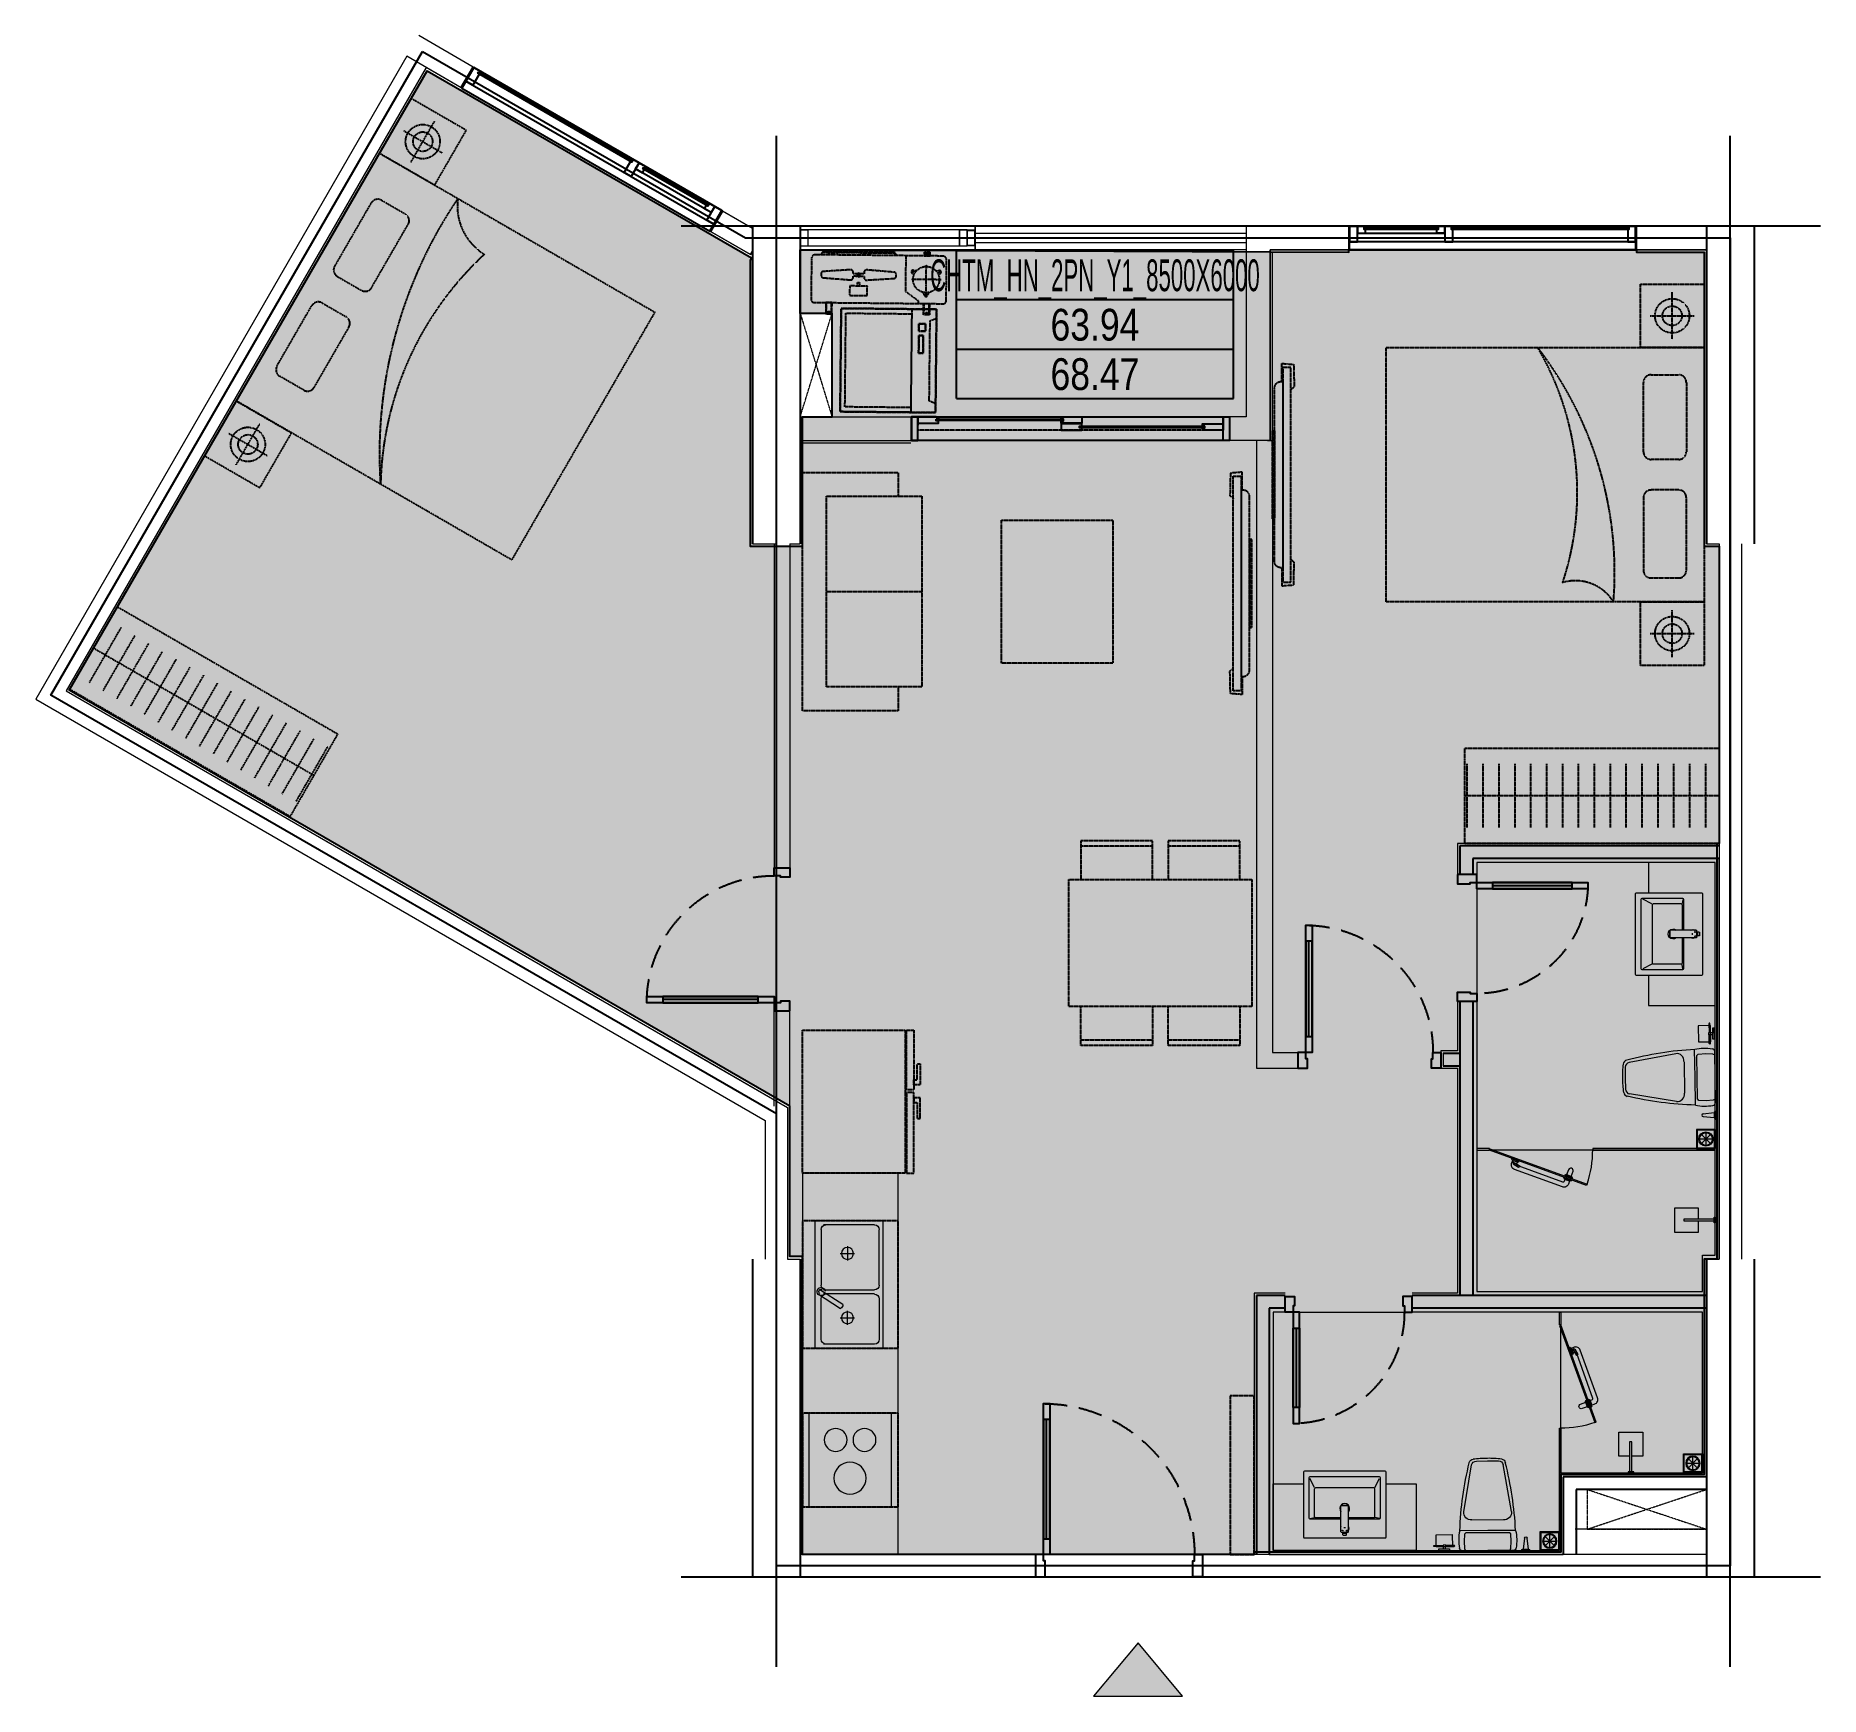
# Model space of a CAD drawing. Header units: millimetres. Extents: x -4534 to 6692, y -751 to 9698.
import ezdxf
from ezdxf.enums import TextEntityAlignment as Align

# ---------------------------------------------------------------- set-up
doc = ezdxf.new("R2010")
doc.units = ezdxf.units.MM
for name, pattern in [('3PN B$0$HIDDENX2', [0.75, 0.5, -0.25]), ('DHDASHED4', [1.6, 0.8, -0.8]), ('HIDDEN', [9.525, 6.35, -3.175])]:
    doc.linetypes.add(name, pattern=pattern)
doc.layers.get('0').update_dxf_attribs({"color": 231})
doc.layers.get('DefPoints').update_dxf_attribs({"color": 191})
doc.layers.add('2PN_Y', color=7, linetype='Continuous', true_color=0xb8c7d1)
doc.layers.add('A-AREA-SPACE', color=130, linetype='Continuous', plot=False)
doc.layers.add('A-AREA-WALL-CENTER', color=210, linetype='Continuous', plot=False)
for name, color, linetype in [('A-CONC', 2, 'Continuous'), ('A-DOOR', 142, 'Continuous'), ('A-FURN', 251, 'DHDASHED4'), ('A-WALL', 1, 'Continuous')]:
    doc.layers.add(name, color=color, linetype=linetype)
for name, color, linetype, lineweight in [('A-EQPM', 127, 'Continuous', 9), ('A-FNSH', 253, 'Continuous', 9), ('A-Hatch mau co cau', 7, 'Continuous', 9), ('A-HIDD', 45, 'HIDDEN', 9), ('A-RAIL', 153, 'Continuous', 9), ('A-WALL-INT', 31, 'Continuous', 20), ('A-WALL-PRTN', 6, 'Continuous', 9)]:
    doc.layers.add(name, color=color, linetype=linetype, lineweight=lineweight)
doc.styles.add('VTK_Arial', font='arial.ttf', dxfattribs={"width": 0.8})

# ---------------------------------------------------------------- blocks, each defined once
blk = doc.blocks.new('DT-CAN')
at = {"layer": 'DefPoints'}
for p, q in [((-871, 0), (871, 0)), ((-871, -934), (-871, 0)), ((871, -934), (871, 0)), ((-871, -311), (871, -311)), ((-871, -623), (871, -623)), ((-871, -934), (871, -934))]:
    blk.add_line(p, q, dxfattribs=at)
at = {"layer": 'DefPoints', "color": 7, "style": 'VTK_Arial', "width": 0.5}
blk.add_attdef('LOAICAN', text='', height=200, dxfattribs=at).set_placement((0, -258), align=Align.CENTER)
at = {"layer": 'DefPoints', "color": 5, "style": 'VTK_Arial', "width": 0.8}
blk.add_attdef('DT-TT', text='', height=200, dxfattribs=at).set_placement((0, -569), align=Align.CENTER)
at = {"layer": 'DefPoints', "color": 6, "style": 'VTK_Arial', "width": 0.8}
blk.add_attdef('DT-TIM', text='', height=200, dxfattribs=at).set_placement((0, -880), align=Align.CENTER)
blk = doc.blocks.new('A$C99de5d64')
at = {"layer": 'A-Hatch mau co cau', "true_color": 0xb30000}
h = blk.add_hatch(color=12, dxfattribs=at)
h.dxf.hatch_style = 1
h.paths.add_polyline_path([(-174.8, 210), (0, 0), (175.2, 210)])
at = {"layer": 'A-Hatch mau co cau', "color": 12, "true_color": 0xb30000}
blk.add_lwpolyline([(-174.8, 210), (0, 0), (175.2, 210)], close=True, dxfattribs=at)
blk = doc.blocks.new('F-PK-BANSOAN-01')
at = {"linetype": 'HIDDEN', "ltscale": 0.3}
blk.add_lwpolyline([(-700, -900), (-700, 0), (0, 0), (0, -900)], close=True, dxfattribs=at)
blk = doc.blocks.new('F-PN-GIUONG-2000X1600')
at = {"linetype": 'HIDDEN', "ltscale": 0.3}
for p, q in [((111, -198), (111, -656)), ((333, -151), (159, -151)), ((380, -656), (380, -198)), ((159, -704), (333, -704)), ((159, -896), (333, -896)), ((111, -1381), (111, -944)), ((380, -944), (380, -1381)), ((333, -1429), (159, -1429))]:
    blk.add_line(p, q, dxfattribs=at)
blk.add_lwpolyline([(2000, 0), (2000, -1600), (0, -1600), (0, 0), (2000, 0)], dxfattribs=at)
for centre, radius, start, end in [((2879, -183), 2317, 175.4814, 217.72), ((809, 149), 282, 212.0382, 286.6668), ((159, -198), 47.8, 90, 180), ((333, -198), 47.8, 0, 90), ((2591, -688), 1794, 161.5628, 210.5744), ((159, -656), 47.8, 180, 270), ((333, -656), 47.8, 270, 0), ((159, -944), 47.8, 90, 180), ((333, -944), 47.8, 0, 90), ((159, -1381), 47.8, 180, 270), ((333, -1381), 47.8, 270, 0)]:
    blk.add_arc(centre, radius, start, end, dxfattribs=at)
blk = doc.blocks.new('F-PN-GIUONG-2000X1800')
at = {"linetype": 'HIDDEN', "ltscale": 0.3}
for p, q in [((111, -298), (111, -756)), ((333, -251), (159, -251)), ((380, -756), (380, -298)), ((159, -804), (333, -804)), ((159, -996), (333, -996)), ((111, -1481), (111, -1044)), ((380, -1044), (380, -1481)), ((333, -1529), (159, -1529))]:
    blk.add_line(p, q, dxfattribs=at)
blk.add_lwpolyline([(2000, 0), (2000, -1800), (0, -1800), (0, 0), (2000, 0)], dxfattribs=at)
for centre, radius, start, end in [((3425, -206), 2863, 175.8647, 213.8198), ((899, 135), 356, 202.3222, 268.4967), ((2828, -825), 2030, 162.6746, 208.6994), ((159, -298), 47.8, 90, 180), ((333, -298), 47.8, 0, 90), ((159, -756), 47.8, 180, 270), ((333, -756), 47.8, 270, 0), ((159, -1044), 47.8, 90, 180), ((333, -1044), 47.8, 0, 90), ((159, -1481), 47.8, 180, 270), ((333, -1481), 47.8, 270, 0)]:
    blk.add_arc(centre, radius, start, end, dxfattribs=at)
blk = doc.blocks.new('F-PN-TUGIAY-01')
at = {"linetype": 'HIDDEN', "ltscale": 0.3}
blk.add_lwpolyline([(0, -1000), (150, -1000), (150, 0), (0, 0)], close=True, dxfattribs=at)
blk = doc.blocks.new('*U47')
at = {"linetype": 'HIDDEN', "ltscale": 0.3}
blk.add_line((1960, 85), (40, 85), dxfattribs=at)
for p, q in [((158, 15), (158, 24)), ((1061, 60), (1061, 69))]:
    blk.add_line(p, q)
blk.add_lwpolyline([(0, 0), (2000, 0), (2000, 150), (0, 150)], close=True)
for points in [[(40, 54), (40, 0), (0, 0), (0, 150), (40, 150), (40, 0), (40, 0), (40, 54)], [(1960, 54), (1960, 0), (2000, 0), (2000, 150), (1960, 150), (1960, 0), (1960, 0), (1960, 54)], [(155, 0), (40, 0), (40, 10), (40, 10), (40, 40), (155, 40), (162, 40), (170, 40), (170, 25), (155, 25), (155, 15)], [(155, 0), (162, 0), (170, 0), (170, 15), (155, 15)], [(158, 15), (954, 15), (954, 24), (158, 24)], [(1072, 45), (942, 45), (942, 45), (942, 45), (942, 85), (1057, 85), (1064, 85), (1072, 85), (1072, 70), (1057, 70), (1057, 60), (1072, 60), (1072, 45)], [(942, 0), (1072, 0), (1072, 0), (1072, 0), (1072, 40), (957, 40), (950, 40), (942, 40), (942, 25), (957, 25), (957, 15), (942, 15), (942, 0)], [(1061, 60), (1842, 60), (1842, 69), (1061, 69)], [(1960, 45), (1960, 45), (1960, 85), (1845, 85), (1838, 85), (1830, 85), (1830, 70), (1845, 70), (1845, 60)], [(1845, 60), (1830, 60), (1830, 45), (1960, 45), (1960, 45), (1960, 45), (1960, 45)]]:
    blk.add_lwpolyline(points)
blk = doc.blocks.new('*U24')
at = {"linetype": 'HIDDEN', "ltscale": 0.3}
for p, q in [((-750, -150), (-750, -1350)), ((-150, -150), (-750, -150)), ((-150, -1350), (-150, -150)), ((-150, -750), (-750, -750)), ((-750, -1350), (-150, -1350))]:
    blk.add_line(p, q, dxfattribs=at)
blk.add_lwpolyline([(-600, -1350), (-600, -1500), (0, -1500), (0, 0), (-600, 0), (-600, -150)], dxfattribs=at)
blk = doc.blocks.new('E-CHUNG-LOUVER')
blk.add_line((1100, 150), (0, 150))
at = {"linetype": 'HIDDEN', "ltscale": 0.3}
blk.add_line((50, 75), (1000, 75), dxfattribs=at)
for points in [[(0, 150), (1100, 150), (1100, 0), (0, 0)], [(1050, 125), (0, 125), (0, 25), (1050, 25)], [(49, 123), (2, 123), (2, 26), (49, 26)], [(1049, 123), (1002, 123), (1002, 26), (1049, 26)], [(1100, 25), (1050, 25), (1050, 125), (1100, 125)], [(1097, 28), (1053, 28), (1053, 122), (1097, 122)]]:
    blk.add_lwpolyline(points, close=True)
for points in [[(50, 125), (0, 125), (0, 25), (50, 25), (50, 125), (0, 125)], [(1050, 125), (1000, 125), (1000, 25), (1050, 25), (1050, 125), (1000, 125)]]:
    blk.add_lwpolyline(points)
blk = doc.blocks.new('*U46')
blk.add_line((1705, 150), (0, 150))
for points in [[(0, 150), (1705, 150), (1705, 0), (0, 0)], [(0, 105), (1705, 105), (1705, 45), (0, 45)]]:
    blk.add_lwpolyline(points, close=True)
blk = doc.blocks.new('*U45')
blk.add_line((0, -150), (1800, -150))
at = {"ltscale": 2000}
for points in [[(0, 0), (0, -150), (-5, -150), (-5, 0)], [(1805, 0), (1805, -150), (1800, -150), (1800, 0)]]:
    blk.add_lwpolyline(points, close=True, dxfattribs=at)
for points in [[(1800, 0), (0, 0), (0, -100), (1800, -100)], [(0, 0), (50, 0), (50, -100), (0, -100)], [(1150, 0), (1200, 0), (1200, -100), (1150, -100)], [(1200, 0), (1750, 0), (1750, -45), (1200, -45)], [(1250, 0), (1200, 0), (1200, -45), (1250, -45)], [(1700, 0), (1750, 0), (1750, -45), (1700, -45)], [(1750, 0), (1800, 0), (1800, -100), (1750, -100)], [(40, -10), (1160, -10), (1160, -20), (40, -20)], [(1240, -10), (1710, -10), (1710, -20), (1240, -20)]]:
    blk.add_lwpolyline(points, close=True)
blk = doc.blocks.new('*U44')
blk.add_line((-100, -70), (-850, -70))
for points in [[(140, 0), (140, -60), (40, -60), (40, -50), (0, -50), (0, 0)], [(0, -50), (-950, -50), (-950, -90), (0, -90)], [(-100, -50), (-100, -90), (-850, -90), (-850, -50)], [(140, -1050), (140, -990), (40, -990), (40, -1000), (0, -1000), (0, -1050)]]:
    blk.add_lwpolyline(points, close=True)
at = {"linetype": '3PN B$0$HIDDENX2', "ltscale": 300}
blk.add_arc((0, -50), 950, 180, 270, dxfattribs=at)
blk = doc.blocks.new('*U50')
blk.add_line((-100, -70), (-700, -70))
for points in [[(100, 0), (100, -60), (40, -60), (40, -50), (0, -50), (0, 0)], [(0, -50), (-800, -50), (-800, -90), (0, -90)], [(-100, -50), (-100, -90), (-700, -90), (-700, -50)], [(100, -900), (100, -840), (40, -840), (40, -850), (0, -850), (0, -900)]]:
    blk.add_lwpolyline(points, close=True)
at = {"linetype": '3PN B$0$HIDDENX2', "ltscale": 300}
blk.add_arc((0, -50), 800, 180, 270, dxfattribs=at)
blk = doc.blocks.new('*U49')
blk.add_line((-100, -70), (-600, -70))
for points in [[(120, 0), (120, -60), (40, -60), (40, -50), (0, -50), (0, 0)], [(0, -50), (-700, -50), (-700, -90), (0, -90)], [(-100, -50), (-100, -90), (-600, -90), (-600, -50)], [(120, -800), (120, -740), (40, -740), (40, -750), (0, -750), (0, -800)]]:
    blk.add_lwpolyline(points, close=True)
at = {"linetype": '3PN B$0$HIDDENX2', "ltscale": 300}
blk.add_arc((0, -50), 700, 180, 270, dxfattribs=at)
blk = doc.blocks.new('F-PK-TV-01')
at = {"linetype": 'HIDDEN', "ltscale": 0.3}
for points in [[(0, -114), (0, 0), (-74, -6), (-77, -148), (-56, -165)], [(0, -1285), (0, -1399), (-74, -1393), (-77, -1251), (-56, -1234)]]:
    blk.add_lwpolyline(points, dxfattribs=at)
for points in [[(-6, -1375), (-56, -1375), (-56, -25), (-6, -25)], [(60, -423), (46, -423), (46, -977), (60, -977)]]:
    blk.add_lwpolyline(points, close=True, dxfattribs=at)
blk.add_lwpolyline([(-6, -1285), (7, -1285, 0.414214), (46, -1247), (46, -152, 0.414214), (7, -114), (-6, -114)], format="xyb", close=True, dxfattribs=at)
blk = doc.blocks.new('E-VS-VOISENTAM-01')
at = {"color": 0}
blk.add_lwpolyline([(-105, -8), (-105, -75), (-255, -75), (-255, 75), (-105, 75), (-105, 7)], dxfattribs=at)
for points in [[(-195, -8), (-6, -8), (-6, 7), (-195, 7)], [(-6, -18), (0, -18), (0, 18), (-6, 18)]]:
    blk.add_lwpolyline(points, close=True, dxfattribs=at)
blk = doc.blocks.new('E-VS-LAVABO-01')
at = {"extrusion": (0, 0, -1)}
for p, q in [((-260, 86), (-260, 494)), ((-254, 500), (254, 500)), ((-225, 206), (-225, 459)), ((-219, 465), (219, 465)), ((-190, 398), (-219, 454)), ((190, 398), (219, 454)), ((225, 459), (225, 206)), ((260, 494), (260, 86)), ((-190, 213), (-190, 389)), ((-184, 395), (184, 395)), ((190, 213), (190, 389)), ((-22, 284), (22, 284)), ((-24, 200), (-219, 200)), ((-218, 203), (-192, 208)), ((-24, 208), (-184, 208)), ((-25, 150), (-26, 150)), ((-24, 150), (-24, 152)), ((-15, 128), (-13, 128)), ((-12, 124), (-12, 128)), ((-12, 100), (-12, 114)), ((-10, 116), (-7, 116)), ((7, 116), (-7, 116)), ((5, 145), (-5, 145)), ((7, 116), (10, 116)), ((12, 124), (13, 124)), ((12, 100), (12, 114)), ((13, 126), (15, 126)), ((15, 124), (15, 124)), ((184, 208), (24, 208)), ((219, 200), (24, 200)), ((26, 150), (25, 150)), ((218, 203), (192, 208)), ((254, 80), (-254, 80)), ((10, 98), (-10, 98))]:
    blk.add_line(p, q, dxfattribs=at)
for p, q in [((-260, 420), (-450, 420)), ((-450, 420), (-450, 0)), ((450, 420), (260, 420)), ((450, 0), (450, 420)), ((-450, 0), (450, 0))]:
    blk.add_line(p, q)
at = {"extrusion": (0, 0, -1), "flags": 128}
for points in [[(24, 119), (24, 282), (24, 282)], [(-24, 119), (-24, 282), (-24, 282)], [(-22, 117), (-16, 117), (16, 117), (22, 117)], [(12, 115), (14, 116), (16, 117)], [(13, 129), (15, 129), (15, 128), (13, 128), (13, 124), (15, 124), (15, 124), (13, 124), (15, 124)], [(11, 114), (10, 114), (-10, 114), (-11, 114)], [(-16, 117), (-14, 116), (-12, 115)], [(10, 108), (0, 108), (-10, 108)]]:
    blk.add_lwpolyline(points, dxfattribs=at)
for points in [[(22, 284), (-22, 284)], [(-12, 129), (-12, 124), (-13, 124), (-13, 126), (-15, 126), (-15, 124), (-15, 124), (-15, 129), (-15, 129), (-15, 127), (-13, 127), (-13, 129)]]:
    blk.add_lwpolyline(points, close=True, dxfattribs=at)
at = {"extrusion": (0, 0, -1)}
for centre, radius, start, end in [((254, 494), 6, 0, 90), ((219, 459), 6, 0, 90), ((-219, 459), 6, 90, 180), ((-254, 494), 6, 90, 180), ((184, 389), 6, 0, 90), ((-184, 389), 6, 90, 180), ((0, 265), 31, 320.6269, 219.3731), ((22, 282), 1.99, 0.2151, 90.2135), ((-22, 282), 1.99, 89.7865, 179.7849), ((219, 206), 6, 270, 0), ((184, 213), 6, 270, 0), ((0, 140), 27.5, 330.7771, 28.2841), ((0, 140), 26.5, 334.9124, 24.2207), ((22, 119), 2, 270, 0), ((13, 128), 0.298, 89.7865, 179.7849), ((13, 124), 0.298, 180.2151, 270.2135), ((13, 124), 0.298, 180.2151, 270.2135), ((10, 114), 2, 40.2156, 90), ((10, 114), 2, 0, 39.6447), ((11, 113), 1.5, 0, 90), ((-10, 114), 2, 90, 139.5327), ((-11, 113), 1.5, 90, 180), ((-10, 114), 2, 140.3628, 180), ((-22, 119), 2, 180, 270), ((0, 140), 27.5, 151.6482, 209.2229), ((0, 140), 26.5, 154.6839, 205.0876), ((-184, 213), 6, 180, 270), ((-219, 206), 6, 180, 270), ((254, 86), 6, 270, 0), ((11, 110), 1.5, 270, 0), ((10, 100), 2, 270, 0), ((-10, 100), 2, 180, 270), ((-11, 110), 1.5, 180, 270), ((-254, 86), 6, 180, 270)]:
    blk.add_arc(centre, radius, start, end, dxfattribs=at)
for centre, major_axis, start_param, end_param in [((-22, 282), (2, 0), 1.570796, 3.141593), ((22, 282), (-2, 0), 3.141593, 4.712389)]:
    blk.add_ellipse(centre, major_axis=major_axis, ratio=0.984382, start_param=start_param, end_param=end_param)
for points, knots in [([(-24, 151), (-24, 151), (-24, 151), (-24, 153), (-24, 154), (-24, 156), (-24, 158), (-24, 159), (-24, 160)], [0, 0, 0, 0, 0.170042, 0.387138, 0.569985, 0.748798, 0.931358, 1, 1, 1, 1]), ([(24, 151), (24, 151), (24, 151), (24, 153), (24, 154), (24, 156), (24, 158), (24, 159), (24, 160)], [0, 0, 0, 0, 0.170042, 0.387138, 0.569985, 0.748798, 0.931358, 1, 1, 1, 1]), ([(-10, 108), (-11, 108), (-11, 108), (-11, 108), (-11, 108), (-11, 108), (-11, 108)], [0, 0, 0, 0, 0.250855, 0.500152, 0.749125, 1, 1, 1, 1]), ([(10, 108), (11, 108), (11, 108), (11, 108), (11, 108), (11, 108), (11, 108)], [0, 0, 0, 0, 0.250855, 0.500152, 0.749125, 1, 1, 1, 1])]:
    blk.add_open_spline(points, degree=3, knots=knots)
blk = doc.blocks.new('E-VS-BONCAU-01')
for p, q in [((-146, -14), (-140, 1)), ((-149, -57), (-146, -14)), ((-146, -104), (-149, -57)), ((-137, -112), (-146, -104)), ((0, -113), (-137, -112)), ((145, -105), (136, -113)), ((145, -15), (148, -58)), ((148, -58), (145, -105)), ((213, -1), (265, -1)), ((222, -10), (257, -10)), ((230, -79), (222, -10)), ((257, -10), (248, -79)), ((0, -126), (-176, -126)), ((-100, -194), (98, -195)), ((136, -113), (0, -113)), ((0, -126), (0, -126)), ((175, -127), (0, -126)), ((-151, -245), (-101, -540)), ((149, -246), (97, -541)), ((-71, -564), (-2, -565)), ((-2, -565), (67, -565))]:
    blk.add_line(p, q)
for points in [[(-307, -12), (-240, -12), (-240, 0), (-307, 0)], [(-325, -101), (-223, -101), (-223, -24), (-325, -24)], [(-281, -36), (-281, -12), (-266, -12), (-266, -36)]]:
    blk.add_lwpolyline(points, close=True)
for points in [[(160, -1), (0, 0), (-160, 1)], [(140, -1), (145, -15)]]:
    blk.add_lwpolyline(points)
for points in [[(-337, -33), (-281, -33), (-281, -27), (-337, -27, 1)], [(-211, -33), (-266, -33), (-266, -27), (-211, -27, -1)]]:
    blk.add_lwpolyline(points, format="xyb", close=True)
for centre, radius, start, end in [((225, 3), 12.8, 195.9303, 253.6299), ((239, -79), 8.72, 179.7801, 359.7801), ((253, 3), 12.8, 285.9303, 343.6299)]:
    blk.add_arc(centre, radius, start, end)
for centre, major_axis, ratio, start_param, end_param in [((-160, -18), (-12.9, -12.8), 1, 3.926991, 5.363819), ((-160, -18), (-12.9, -12.8), 1, 3.926991, 5.363819), ((-160, -18), (-12.9, -12.8), 1, 3.926991, 5.363819), ((160, -19), (-12.9, -12.8), 1, 2.490163, 3.926991), ((160, -19), (-12.9, -12.8), 1, 2.490163, 3.926991), ((-310, -60), (-492, 12), 0.754969, 2.992228, 3.290957), ((1639, -88), (-276, 1956), 0.917923, 1.461172, 1.68042), ((-106, -240), (-32.1, 32.3), 1, 5.374496, 7.190108), ((104, -240), (-32.3, -32.1), 1, 2.23467, 4.050282), ((-86, -546), (-22.1, -22), 1, -0.518895, 0.614897), ((-86, -546), (-22.1, -22), 1, -0.518895, 0.614897), ((-71, -533), (-21.8, 21.9), 1, 0.993435, 2.351364), ((67, -534), (-21.8, 21.9), 1, 2.361025, 3.718954), ((82, -546), (-22.1, -22), 1, 0.955899, 2.089692), ((82, -546), (-22.1, -22), 1, 0.955899, 2.089692), ((-10, -28), (-394, -391), 1, 0.641923, 0.802984), ((-10, -28), (-394, -391), 1, 0.641923, 0.802984), ((10, -28), (-391, 394), 1, 2.338609, 2.49967), ((10, -28), (-391, 394), 1, 2.338609, 2.49967)]:
    blk.add_ellipse(centre, major_axis=major_axis, ratio=ratio, start_param=start_param, end_param=end_param)
at = {"extrusion": (0, 0, -1)}
for centre, major_axis, ratio, start_param, end_param in [((309, -62), (492, 8), 0.754969, 2.992228, 3.290957), ((-1640, -75), (-291, -1954), 0.917923, 4.602765, 4.822013)]:
    blk.add_ellipse(centre, major_axis=major_axis, ratio=ratio, start_param=start_param, end_param=end_param, dxfattribs=at)
blk = doc.blocks.new('*U53')
for p, q in [((0, -1500), (0, -80)), ((0, -1500), (0, -100)), ((-72, -267), (-55, -220)), ((-103, -271), (-78, -228)), ((-175, -548), (-192, -595)), ((-158, -555), (-175, -602))]:
    blk.add_line(p, q)
for points in [[(0, 0), (0, -80), (10, -80), (10, 0), (0, 0)], [(-68, -268), (-51, -221), (-55, -220), (-63, -223), (-76, -259), (-72, -267), (-68, -268)], [(-100, -273), (-75, -230), (-78, -228), (-87, -230), (-106, -263), (-103, -271), (-100, -273)], [(-171, -550), (-188, -597), (-192, -595), (-196, -588), (-183, -552), (-175, -548), (-171, -550)], [(-162, -553), (-179, -600), (-175, -602), (-167, -598), (-154, -562), (-158, -555), (-162, -553)], [(0, -730), (0, -1500), (10, -1500), (10, -730), (0, -730)]]:
    blk.add_lwpolyline(points)
blk.add_lwpolyline([(0, -80), (9, -83), (-213, -694), (-222, -691)], close=True)
for points in [[(-194, -584), (-213, -577, -0.414214), (-231, -539), (-121, -238, -0.414214), (-83, -220), (-64, -227), (-74, -255), (-84, -252, 0.414214), (-97, -258), (-199, -540, 0.414214), (-193, -552), (-184, -556), (-194, -584)], [(-166, -594), (-133, -606, 1), (-123, -578), (-156, -566), (-166, -594)]]:
    blk.add_lwpolyline(points, format="xyb")
at = {"ltscale": 5}
blk.add_arc((0, -80), 650, 250.8717, 270.3104, dxfattribs=at)
blk = doc.blocks.new('E-CHUNG-GATHOATSAN-01')
at = {"ltscale": 2}
for p, q in [((100, 60), (20, 60)), ((88, 88), (32, 32)), ((88, 32), (32, 88)), ((60, 20), (60, 100))]:
    blk.add_line(p, q, dxfattribs=at)
for points in [[(120, 120), (0, 120), (0, 0), (120, 0)], [(115, 115), (5, 115), (5, 5), (115, 5)]]:
    blk.add_lwpolyline(points, close=True, dxfattribs=at)
for radius in [45, 40]:
    blk.add_circle((60, 60), radius, dxfattribs=at)
blk = doc.blocks.new('*U52')
for p, q in [((0, -1010), (0, -80)), ((0, -1010), (0, -100)), ((-72, -267), (-55, -220)), ((-103, -271), (-78, -228)), ((-175, -548), (-192, -595)), ((-158, -555), (-175, -602))]:
    blk.add_line(p, q)
for points in [[(0, 0), (0, -80), (10, -80), (10, 0), (0, 0)], [(-68, -268), (-51, -221), (-55, -220), (-63, -223), (-76, -259), (-72, -267), (-68, -268)], [(-100, -273), (-75, -230), (-78, -228), (-87, -230), (-106, -263), (-103, -271), (-100, -273)], [(-171, -550), (-188, -597), (-192, -595), (-196, -588), (-183, -552), (-175, -548), (-171, -550)], [(-162, -553), (-179, -600), (-175, -602), (-167, -598), (-154, -562), (-158, -555), (-162, -553)], [(0, -730), (0, -1010), (10, -1010), (10, -730), (0, -730)]]:
    blk.add_lwpolyline(points)
blk.add_lwpolyline([(0, -80), (9, -83), (-213, -694), (-222, -691)], close=True)
for points in [[(-194, -584), (-213, -577, -0.414214), (-231, -539), (-121, -238, -0.414214), (-83, -220), (-64, -227), (-74, -255), (-84, -252, 0.414214), (-97, -258), (-199, -540, 0.414214), (-193, -552), (-184, -556), (-194, -584)], [(-166, -594), (-133, -606, 1), (-123, -578), (-156, -566), (-166, -594)]]:
    blk.add_lwpolyline(points, format="xyb")
at = {"ltscale": 5}
blk.add_arc((0, -80), 650, 250.8717, 270.3104, dxfattribs=at)
blk = doc.blocks.new('*U48')
blk.add_line((-100, -70), (-700, -70))
for points in [[(100, 0), (100, -60), (40, -60), (40, -50), (0, -50), (0, 0)], [(0, -50), (-800, -50), (-800, -90), (0, -90)], [(-100, -50), (-100, -90), (-700, -90), (-700, -50)], [(100, -900), (100, -840), (40, -840), (40, -850), (0, -850), (0, -900)]]:
    blk.add_lwpolyline(points, close=True)
at = {"linetype": '3PN B$0$HIDDENX2', "ltscale": 300}
blk.add_arc((0, -50), 800, 180, 270, dxfattribs=at)
blk = doc.blocks.new('*U51')
blk.add_line((-100, 70), (-600, 70))
for points in [[(100, 800), (100, 740), (40, 740), (40, 750), (0, 750), (0, 800)], [(0, 50), (-700, 50), (-700, 90), (0, 90)], [(-100, 50), (-100, 90), (-600, 90), (-600, 50)], [(100, 0), (100, 60), (40, 60), (40, 50), (0, 50), (0, 0)]]:
    blk.add_lwpolyline(points, close=True)
at = {"linetype": '3PN B$0$HIDDENX2', "ltscale": 300}
blk.add_arc((0, 50), 700, 90, 180, dxfattribs=at)
blk = doc.blocks.new('*U27')
at = {"linetype": 'HIDDEN', "ltscale": 0.3}
for p, q in [((650, 0), (0, 0)), ((0, 0), (0, -600)), ((0, 0), (0, -444)), ((0, 0), (650, 0)), ((650, -600), (650, 0)), ((650, 0), (650, -444)), ((30, -30), (620, -30)), ((30, -444), (30, -30)), ((620, -30), (620, -444)), ((0, -600), (0, -444)), ((650, -444), (0, -444)), ((620, -444), (30, -444)), ((650, -600), (650, -444)), ((56, -600), (72, -560)), ((72, -560), (578, -560)), ((373, -490), (373, -518)), ((484, -490), (373, -490)), ((373, -518), (484, -518)), ((484, -518), (484, -490)), ((512, -490), (512, -532)), ((558, -490), (512, -490)), ((512, -532), (558, -532)), ((558, -532), (558, -490)), ((578, -560), (594, -600)), ((0, -600), (650, -600)), ((0, -600), (650, -600))]:
    blk.add_line(p, q, dxfattribs=at)
for points in [[(650, -600), (0, -600), (0, 0), (650, 0)], [(650, -600), (0, -600), (0, -444), (0, 0), (650, 0), (650, -444)], [(30, -444), (30, -30), (620, -30), (620, -444)], [(484, -518), (373, -518), (373, -490), (484, -490)], [(558, -532), (512, -532), (512, -490), (558, -490)]]:
    blk.add_lwpolyline(points, close=True, dxfattribs=at)
blk = doc.blocks.new('E-CHUNG-CUCNONG-DH')
at = {"linetype": 'HIDDEN', "ltscale": 0.3}
for p, q in [((293, 314), (312, 314)), ((298, 57), (298, 246)), ((302, 304), (302, 323)), ((-127, 158), (-127, 194)), ((392, 151), (203, 151)), ((221, 195), (205, 205)), ((218, 208), (208, 192)), ((374, 195), (390, 205)), ((387, 192), (377, 208)), ((288, 54), (307, 54)), ((298, 63), (298, 44)), ((-302, -61), (-321, -61)), ((-312, -52), (-312, -71)), ((293, -61), (312, -61)), ((302, -52), (302, -71))]:
    blk.add_line(p, q, dxfattribs=at)
blk.add_lwpolyline([(-406, 0), (406, 0, 0.414214), (425, 19), (425, 276, 0.414214), (401, 300), (-401, 300, 0.414214), (-425, 276), (-425, 19, 0.414214)], format="xyb", close=True, dxfattribs=at)
for points in [[(-364, 300), (-358, 314, -0.306678), (-345, 323), (90, 323, -0.306678), (103, 314), (109, 300)], [(219, 177), (206, 194, -0.677033), (215, 209), (236, 206)], [(359, 206), (380, 209, -0.677033), (389, 194), (376, 177)], [(314, 70), (306, 50, -0.677033), (289, 50), (281, 70)]]:
    blk.add_lwpolyline(points, format="xyb", dxfattribs=at)
for points in [[(103, 314), (-358, 314)], [(250, 0), (250, 16), (170, 73), (170, 300)], [(286, 323), (286, 300)], [(318, 323), (318, 300)], [(-134, 106), (-134, 128), (-121, 128), (-121, 106)], [(-328, -71), (-328, 0)], [(-296, -71), (-296, 0)], [(286, -71), (286, 0)], [(318, -71), (318, 0)]]:
    blk.add_lwpolyline(points, dxfattribs=at)
for points in [[(283, 300), (321, 300), (321, 323), (283, 323)], [(-183, 47), (-72, 47), (-72, 106), (-183, 106)], [(283, 0), (321, 0), (321, -71), (283, -71)], [(-293, 0), (-331, 0), (-331, -71), (-293, -71)]]:
    blk.add_lwpolyline(points, close=True, dxfattribs=at)
for centre, radius in [((298, 151), 82.6), ((302, 314), 4.72), ((-312, -61), 4.72), ((302, -61), 4.72)]:
    blk.add_circle(centre, radius, dxfattribs=at)
blk.add_arc((-127, 257), 75.6, 61.0445, 118.9555, dxfattribs=at)
for points, weights, knots in [([(-162, 193), (-162, 188), (-162, 183), (-148, 183), (-134, 183), (-134, 176), (-134, 169), (-148, 169), (-162, 169), (-162, 164), (-162, 159), (-162, 152), (-167, 148), (-171, 144), (-177, 144), (-264, 150), (-351, 156), (-364, 158), (-364, 171), (-364, 176), (-364, 181), (-364, 194), (-351, 195), (-264, 202), (-177, 208), (-171, 208), (-167, 204), (-162, 200), (-162, 193)], [1, 1, 1, 1, 1, 1, 1, 1, 1, 1, 1, 0.916058650995, 1, 0.916058650995, 1, 1, 1, 0.734760240583, 1, 1, 1, 0.734760240583, 1, 1, 1, 0.916058650995, 1, 0.916058650995, 1], [0, 0, 0, 1, 1, 2, 2, 3, 3, 4, 4, 5, 5, 5.825313, 5.825313, 6.650626, 6.650626, 7.650626, 7.650626, 9.141593, 9.141593, 10.141593, 10.141593, 11.632559, 11.632559, 12.632559, 12.632559, 13.457872, 13.457872, 14.283185, 14.283185, 14.283185]), ([(96, 156), (9, 150), (-78, 144), (-84, 144), (-88, 148), (-93, 152), (-93, 159), (-93, 164), (-93, 169), (-107, 169), (-121, 169), (-121, 176), (-121, 183), (-107, 183), (-93, 183), (-93, 188), (-93, 193), (-93, 200), (-88, 204), (-84, 208), (-78, 208), (9, 202), (96, 195), (109, 194), (109, 181), (109, 176), (109, 171), (109, 158), (96, 156)], [1, 1, 1, 0.916058650995, 1, 0.916058650995, 1, 1, 1, 1, 1, 1, 1, 1, 1, 1, 1, 0.916058650995, 1, 0.916058650995, 1, 1, 1, 0.734760240583, 1, 1, 1, 0.734760240583, 1], [0, 0, 0, 1, 1, 1.825313, 1.825313, 2.650626, 2.650626, 3.650626, 3.650626, 4.650626, 4.650626, 5.650626, 5.650626, 6.650626, 6.650626, 7.650626, 7.650626, 8.475939, 8.475939, 9.301253, 9.301253, 10.301253, 10.301253, 11.792219, 11.792219, 12.792219, 12.792219, 14.283185, 14.283185, 14.283185])]:
    blk.add_rational_spline(points, weights, degree=2, knots=knots, dxfattribs=at)
blk = doc.blocks.new('*U29')
at = {"linetype": 'HIDDEN', "ltscale": 0.3}
for p, q in [((86, 500), (86, 101)), ((186, 500), (186, 101)), ((286, 500), (286, 101)), ((386, 500), (386, 101)), ((486, 500), (486, 101)), ((586, 500), (586, 101)), ((686, 500), (686, 101)), ((786, 500), (786, 101)), ((886, 500), (886, 101)), ((986, 500), (986, 101)), ((1086, 500), (1086, 101)), ((1186, 500), (1186, 101)), ((1286, 500), (1286, 101)), ((1386, 500), (1386, 101)), ((1486, 500), (1486, 101)), ((1586, 500), (1586, 101)), ((0, 300), (1600, 300))]:
    blk.add_line(p, q, dxfattribs=at)
blk.add_lwpolyline([(0, 0), (1600, 0), (1600, 600), (0, 600)], close=True, dxfattribs=at)
blk = doc.blocks.new('F-PN-DONGIUONG-01')
at = {"linetype": 'HIDDEN', "ltscale": 0.3}
for p, q in [((-200, -348), (-200, -52)), ((-339, -200), (-61, -200))]:
    blk.add_line(p, q, dxfattribs=at)
blk.add_lwpolyline([(0, -400), (-400, -400), (-400, 0), (0, 0)], close=True, dxfattribs=at)
for radius in [108, 61.3]:
    blk.add_circle((-200, -200), radius, dxfattribs=at)
blk = doc.blocks.new('*U32')
at = {"linetype": 'HIDDEN', "ltscale": 0.3}
for p, q in [((75, 644), (75, 400)), ((525, 644), (75, 644)), ((75, 609), (525, 609)), ((525, 400), (525, 644)), ((1075, 644), (625, 644)), ((625, 644), (625, 400)), ((625, 609), (1075, 609)), ((1075, 400), (1075, 644)), ((1150, 400), (0, 400)), ((0, 400), (0, -400)), ((1150, -400), (1150, 400)), ((0, -400), (1150, -400)), ((75, -644), (75, -400)), ((525, -400), (525, -644)), ((625, -644), (625, -400)), ((1075, -400), (1075, -644)), ((525, -609), (75, -609)), ((525, -644), (75, -644)), ((1075, -609), (625, -609)), ((1075, -644), (625, -644))]:
    blk.add_line(p, q, dxfattribs=at)
blk = doc.blocks.new('*U76')
at = {"linetype": 'HIDDEN', "ltscale": 0.3, "extrusion": (0, 0, -1)}
for p, q in [((0, 700), (376, 700)), ((0, 654), (0, 700)), ((212, 740), (343, 740)), ((212, 721), (212, 740)), ((312, 721), (212, 721)), ((312, 700), (312, 721)), ((343, 700), (312, 700)), ((343, 740), (343, 700)), ((376, 700), (376, 654)), ((900, 700), (392, 700)), ((392, 700), (392, 654)), ((556, 740), (425, 740)), ((425, 740), (425, 700)), ((425, 700), (456, 700)), ((456, 700), (456, 721)), ((456, 721), (556, 721)), ((556, 721), (556, 740)), ((900, 654), (900, 700)), ((376, 654), (0, 654)), ((0, 0), (0, 645)), ((0, 645), (900, 645)), ((392, 654), (900, 654)), ((900, 645), (900, 0)), ((900, 0), (0, 0))]:
    blk.add_line(p, q, dxfattribs=at)
blk = doc.blocks.new('E-BEP-BEP-03LO')
at = {"ltscale": 0.3}
blk.add_lwpolyline([(560, -590), (40, -590), (40, 0), (560, 0)], close=True, dxfattribs=at)
for centre, radius in [((298, -181), 101), ((208, -422), 72), ((389, -422), 72)]:
    blk.add_circle(centre, radius, dxfattribs=at)
at = {"layer": 'DefPoints', "color": 250, "linetype": 'HIDDEN', "ltscale": 0.3}
blk.add_lwpolyline([(0, 0), (600, 0), (600, -590), (0, -590)], close=True, dxfattribs=at)
blk = doc.blocks.new('E-BEP-BORUABAT-02')
at = {"ltscale": 0.3}
for p, q in [((25, -452), (25, -132)), ((55, -117), (405, -117)), ((435, -452), (435, -132)), ((460, -452), (460, -132)), ((745, -117), (490, -117)), ((775, -452), (775, -132)), ((405, -482), (56, -482)), ((490, -482), (744, -482))]:
    blk.add_line(p, q, dxfattribs=at)
at = {"ltscale": 0.3, "extrusion": (-1.67159e-29, -3.30872e-24, -1)}
for p, q in [((160, -282), (250, -282)), ((205, -237), (205, -327)), ((655, -282), (565, -282)), ((610, -237), (610, -327))]:
    blk.add_line(p, q, dxfattribs=at)
at = {"ltscale": 0.3}
blk.add_lwpolyline([(800, -507), (0, -507), (0, -77), (800, -77)], close=True, dxfattribs=at)
for points in [[(527, -253), (433, -108)], [(457, -94), (552, -239)]]:
    blk.add_lwpolyline(points, dxfattribs=at)
for centre in [(205, -282), (610, -282)]:
    blk.add_circle(centre, 37.5, dxfattribs=at)
for centre, radius, start, end in [((445, -116), 25.7, 331.8915, 264.7733), ((445, -116), 14.2, 29.7349, 209.7349), ((55, -147), 30, 89.9997, 179.9997), ((405, -147), 30.1, 0.1202, 89.9498), ((490, -147), 30.1, 90.0496, 179.8793), ((745, -147), 30, 359.9997, 89.9997), ((528, -226), 26.9, 267.8441, 331.6257), ((55, -452), 30.4, 180.8098, 270.1366), ((404, -451), 30.8, 270.6184, 358.5045), ((491, -451), 30.8, 181.4949, 269.381), ((745, -452), 30.4, 269.8628, 359.1896)]:
    blk.add_arc(centre, radius, start, end, dxfattribs=at)
at = {"layer": 'DefPoints', "color": 250, "linetype": 'HIDDEN', "ltscale": 0.3}
blk.add_lwpolyline([(800, -600), (0, -600), (0, 0), (800, 0)], close=True, dxfattribs=at)
blk = doc.blocks.new('*U75')
at = {"ltscale": 0.3}
blk.add_lwpolyline([(600, 2400), (0, 2400), (0, 0), (600, 0)], close=True, dxfattribs=at)

msp = doc.modelspace()

# ---------------------------------------------------------------- hatches: boundary and pattern name
at = {"layer": '2PN_Y'}
h = msp.add_hatch(color=256, dxfattribs=at)
h.dxf.hatch_style = 1
h.paths.add_polyline_path([(-2072, 9477), (-32, 8299), (-40, 8285), (-40, 6485), (290, 6485), (290, 7300), (475, 7300), (475, 7950), (275, 7950), (275, 8350), (3725, 8335), (3725, 8350), (5535, 8350), (5535, 8335), (5960, 8335), (5960, 6485), (6055, 6485), (6055, 4615), (6040, 4615), (6040, 2000), (5960, 2000), (5960, 645), (5060, 645), (5060, 155), (3130, 155), (3130, 140), (290, 140), (290, 2015), (210, 2015), (210, 2962), (-4323, 5580)])

# ---------------------------------------------------------------- linework, layer by layer
at = {"layer": 'A-AREA-SPACE', "elevation": 0}
msp.add_lwpolyline([(-2072, 9477), (-32, 8299), (-40, 8285), (-40, 6485), (290, 6485), (290, 7300), (475, 7300), (475, 7950), (275, 7950), (275, 8350), (3725, 8335), (3725, 8350), (5535, 8350), (5535, 8335), (5960, 8335), (5960, 6485), (6055, 6485), (6055, 4615), (6040, 4615), (6040, 2000), (5960, 2000), (5960, 645), (5060, 645), (5060, 155), (3130, 155), (3130, 140), (290, 140), (290, 2015), (210, 2015), (210, 2962), (-4323, 5580)], close=True, dxfattribs=at)
at = {"layer": 'A-AREA-WALL-CENTER', "elevation": 0}
msp.add_lwpolyline([(-2101, 9598), (-70, 8425), (6125, 8425), (6125, 70), (125, 70), (125, 2913), (-4439, 5549)], close=True, dxfattribs=at)
at = {"layer": 'A-CONC', "ltscale": 0.3}
for p, q in [((-25, 8500), (-25, 6500)), ((275, 8500), (275, 6500)), ((5975, 8500), (5975, 6500)), ((6275, 8500), (6275, 6500)), ((-25, 2000), (-25, 0)), ((275, 2000), (275, 0)), ((5975, 2000), (5975, 0)), ((6275, 2000), (6275, 0))]:
    msp.add_line(p, q, dxfattribs=at)
at = {"layer": 'A-FNSH'}
for p, q in [((-2078, 9498, 0), (-4343, 5575, 0)), ((-2073, 9477, 0), (-4323, 5580, 0)), ((-1857, 9370, 0), (-2078, 9498, 0)), ((-1865, 9357, 0), (-2073, 9477, 0)), ((-293, 8450), (-32, 8299)), ((-285, 8463), (-38, 8320)), ((-38, 8320), (-25, 8341)), ((-25, 8341), (-25, 6500)), ((3230, 7150), (3230, 8350)), ((3230, 8350), (3725, 8350)), ((3245, 7150), (3245, 8335)), ((3245, 8335), (3725, 8335)), ((5535, 8350), (5975, 8350)), ((5535, 8335), (5960, 8335)), ((5960, 8335), (5960, 6485)), ((5975, 8350), (5975, 6500)), ((-32, 8299), (-40, 8285)), ((-40, 8285), (-40, 6485)), ((275, 6500), (275, 7150)), ((275, 7150), (970, 7150)), ((290, 6485), (290, 7135)), ((290, 7135), (970, 7135)), ((3215, 7150), (3230, 7150)), ((3230, 7150), (3245, 7150)), ((-40, 6485), (125, 6485)), ((-25, 6500), (125, 6500)), ((210, 6500), (275, 6500)), ((210, 6485), (290, 6485)), ((5960, 6485), (6055, 6485)), ((5975, 6500), (6055, 6500)), ((-4343, 5575, 0), (-496, 3353, 0)), ((-4323, 5580, 0), (-488, 3366, 0)), ((6055, 4615), (4410, 4615)), ((4410, 4615), (4410, 4420)), ((6055, 4600), (4425, 4600)), ((4425, 4600), (4425, 4420)), ((6055, 4520), (4505, 4520)), ((4505, 4520), (4505, 4420)), ((6030, 4495), (4530, 4495)), ((4530, 4495), (4530, 4420)), ((6030, 2025), (6030, 4495)), ((6055, 2000), (6055, 4520)), ((4530, 4330), (4530, 3670)), ((4410, 3620), (4410, 3310)), ((4425, 3620), (4425, 3295)), ((4505, 3620), (4505, 1770)), ((4530, 3620), (4530, 1795)), ((-409, 3303), (195, 2953)), ((-402, 3316), (210, 2962)), ((4410, 3310), (4305, 3310)), ((4305, 3310), (4305, 3200)), ((4425, 3295), (4320, 3295)), ((4320, 3295), (4320, 3215)), ((4305, 3200), (4410, 3200)), ((4320, 3215), (4425, 3215)), ((4410, 3200), (4410, 1785)), ((4425, 3215), (4425, 1770)), ((195, 2953), (195, 2000)), ((210, 2962), (210, 2015)), ((5950, 1795), (5950, 2025)), ((5950, 2025), (6030, 2025)), ((195, 2000), (275, 2000)), ((210, 2015), (290, 2015)), ((275, 2000), (275, 140)), ((290, 2015), (290, 140)), ((5975, 1770), (5975, 2000)), ((5975, 2000), (6055, 2000)), ((3325, 1785), (3130, 1785)), ((3130, 1785), (3130, 140)), ((3325, 1770), (3145, 1770)), ((3145, 1770), (3145, 140)), ((3325, 1690), (3225, 1690)), ((3225, 1690), (3225, 140)), ((4410, 1785), (4125, 1785)), ((4425, 1770), (4125, 1770)), ((5975, 1690), (4125, 1690)), ((4505, 1770), (5975, 1770)), ((4530, 1795), (5950, 1795)), ((5975, 630), (5975, 1690)), ((3325, 1665), (3250, 1665)), ((3250, 1665), (3250, 165)), ((3415, 1665), (4075, 1665)), ((5950, 1665), (4125, 1665)), ((5950, 655), (5950, 1665)), ((5050, 165), (5050, 655)), ((5050, 655), (5950, 655)), ((5075, 140), (5075, 630)), ((5075, 630), (5975, 630)), ((3225, 140), (5075, 140)), ((3250, 165), (5050, 165))]:
    msp.add_line(p, q, dxfattribs=at)
at = {"layer": 'A-HIDD', "lineweight": 5, "ltscale": 0.3}
for points in [[(275, 7300), (475, 7300), (475, 7950), (275, 7950)], [(5975, 300), (5975, 550), (5225, 550), (5225, 300)]]:
    msp.add_lwpolyline(points, close=True, dxfattribs=at)
for points in [[(275, 7950), (475, 7300)], [(275, 7300), (475, 7950)], [(5225, 550), (5975, 300)], [(5225, 300), (5975, 550)]]:
    msp.add_lwpolyline(points, dxfattribs=at)
at = {"layer": 'A-HIDD', "linetype": 'ByBlock', "lineweight": 5, "ltscale": 0.3}
msp.add_lwpolyline([(5975, 300), (5150, 300)], dxfattribs=at)
at = {"layer": 'A-WALL'}
for p, q in [((6055, 4600), (4425, 4600)), ((4425, 4600), (4425, 4420)), ((6055, 4520), (4505, 4520)), ((4505, 4520), (4505, 4420)), ((4425, 3620), (4425, 1770)), ((4505, 3620), (4505, 1770)), ((4320, 3295), (4425, 3295)), ((4320, 3215), (4425, 3215)), ((3325, 1770), (3145, 1770)), ((3145, 1770), (3145, 140)), ((3325, 1690), (3225, 1690)), ((3225, 1690), (3225, 140)), ((5975, 1770), (4125, 1770)), ((5975, 1690), (4125, 1690)), ((5975, 630), (5075, 630)), ((5075, 630), (5075, 140)), ((5975, 550), (5155, 550)), ((5155, 550), (5155, 140))]:
    msp.add_line(p, q, dxfattribs=at)
at = {"layer": 'A-WALL-INT'}
for p, q in [((-2199, 9568, 0), (-4534, 5523, 0)), ((-2078, 9498, 0), (-4343, 5575, 0)), ((3145, 7150), (3145, 3200)), ((3245, 7150), (3245, 3300)), ((110, 6500), (110, 4462)), ((210, 6500), (210, 4462)), ((6055, 6500), (6055, 2000)), ((6195, 6500), (6195, 2000)), ((-4534, 5523, 0), (55, 2872, 0)), ((-4343, 5575, 0), (195, 2953, 0)), ((110, 4462), (110, 4462)), ((210, 4462), (210, 4462)), ((110, 2962), (110, 3562)), ((210, 2962), (210, 3562)), ((3245, 3300), (3405, 3300)), ((3145, 3200), (3405, 3200)), ((195, 2953, 0), (195, 2000, 0)), ((55, 2872, 0), (55, 2000, 0)), ((1755, 140), (275, 140)), ((5975, 140), (2805, 140)), ((1755, 0), (275, 0)), ((5975, 0), (2805, 0))]:
    msp.add_line(p, q, dxfattribs=at)
at = {"layer": 'A-WALL-PRTN'}
for p, q in [((-1782, 9500, 0), (-2124, 9698, 0)), ((-1857, 9370, 0), (-2199, 9568, 0)), ((3725, 8500), (3080, 8500)), ((3080, 8500), (3080, 7300)), ((5975, 8500), (5535, 8500)), ((3725, 8350), (3230, 8350)), ((3230, 8350), (3230, 7150)), ((5975, 8350), (5535, 8350)), ((275, 7300), (970, 7300)), ((3080, 7300), (2980, 7300)), ((275, 7150), (970, 7150)), ((3230, 7150), (2980, 7150))]:
    msp.add_line(p, q, dxfattribs=at)
msp.add_lwpolyline([(-25, 8341), (-38, 8320), (-290, 8465), (-215, 8595), (-25, 8486)], dxfattribs=at)
at = {"layer": 'DefPoints', "ltscale": 0.2}
for p, q in [((6692, 8500), (-475, 8500)), ((-475, 0), (6692, 0))]:
    msp.add_line(p, q, dxfattribs=at)
for points in [[(125, -567), (125, 9067)], [(6125, -567), (6125, 9067)]]:
    msp.add_lwpolyline(points, dxfattribs=at)

# ---------------------------------------------------------------- block references
at = {"xscale": 1.600000000000002, "yscale": 1.600000000000002, "zscale": 1.600000000000002, "rotation": 180}
msp.add_blockref('A$C99de5d64', (2400, -415), dxfattribs=at)
at = {"layer": 'A-DOOR', "linetype": 'HIDDEN', "rotation": 330.0000000000456}
msp.add_blockref('*U45', (-1778, 9498, 0), dxfattribs=at)
at = {"layer": 'A-DOOR', "linetype": 'HIDDEN', "xscale": -1}
msp.add_blockref('*U45', (5530, 8500), dxfattribs=at)
at = {"layer": 'A-DOOR', "xscale": -1, "rotation": 180}
msp.add_blockref('*U47', (975, 7300), dxfattribs=at)
at = {"layer": 'A-DOOR', "ltscale": 0.3, "xscale": -1}
for name, p, rotation in [('*U48', (110, 3562), 180), ('*U50', (3405, 3300), 90), ('*U51', (3325, 1665), 270), ('*U44', (1755, 140), 90)]:
    msp.add_blockref(name, p, dxfattribs=dict(at, rotation=rotation))
msp.add_blockref('*U49', (4530, 4420), dxfattribs=at)
at = {"layer": 'A-EQPM', "linetype": 'HIDDEN'}
for name, p, rotation in [('E-VS-LAVABO-01', (6030, 4045), 90), ('E-VS-BONCAU-01', (6030, 3145), 270.9566201192316), ('E-CHUNG-GATHOATSAN-01', (6032, 2695), 90), ('*U75', (890, 2540), 180), ('E-VS-VOISENTAM-01', (5500, 655), 270)]:
    msp.add_blockref(name, p, dxfattribs=dict(at, rotation=rotation))
at = {"layer": 'A-EQPM', "rotation": 90}
msp.add_blockref('*U53', (4530, 2685), dxfattribs=at)
at = {"layer": 'A-EQPM', "linetype": 'HIDDEN', "xscale": -1}
for name, p, rotation in [('E-VS-VOISENTAM-01', (6030, 2245), 180), ('E-VS-BONCAU-01', (4600, 165), 180.0771923655267)]:
    msp.add_blockref(name, p, dxfattribs=dict(at, rotation=rotation))
at = {"layer": 'A-EQPM', "xscale": -1}
for name, p, rotation in [('E-BEP-BORUABAT-02', (290, 2240), 90), ('E-BEP-BEP-03LO', (290, 440), 180)]:
    msp.add_blockref(name, p, dxfattribs=dict(at, rotation=rotation))
msp.add_blockref('*U52', (5060, 1665), dxfattribs=at)
at = {"layer": 'A-EQPM', "linetype": 'HIDDEN', "xscale": -1}
for name, p in [('E-CHUNG-GATHOATSAN-01', (5950, 655)), ('E-VS-LAVABO-01', (3700, 165)), ('E-CHUNG-GATHOATSAN-01', (5050, 165))]:
    msp.add_blockref(name, p, dxfattribs=at)
at = {"layer": 'A-FURN', "linetype": 'HIDDEN', "extrusion": (-1.85294e-08, 4.96495e-09, 1)}
for p, rotation in [((-1826, 9104, 0), 329.9999997460929), ((-2926, 7199, 0), 329.999999746093)]:
    msp.add_blockref('F-PN-DONGIUONG-01', p, dxfattribs=dict(at, rotation=rotation))
at = {"layer": 'A-FURN', "extrusion": (1.85294e-08, 6.91528e-08, 1), "rotation": 329.9999997461096}
msp.add_blockref('F-PN-GIUONG-2000X1800', (-2372, 8958, 0), dxfattribs=at)
at = {"layer": 'A-FURN', "linetype": 'HIDDEN', "rotation": 359.4222066834466}
msp.add_blockref('E-CHUNG-CUCNONG-DH', (768, 8015), dxfattribs=at)
at = {"layer": 'A-FURN', "linetype": 'HIDDEN'}
for p in [(5960, 8135), (5960, 6135)]:
    msp.add_blockref('F-PN-DONGIUONG-01', p, dxfattribs=at)
at = {"layer": 'A-FURN', "xscale": 0.9999978343900433, "yscale": 0.9999978343900433, "zscale": 0.9999978343900433, "rotation": 89.42220668344659}
msp.add_blockref('*U27', (526, 7332), dxfattribs=at)
at = {"layer": 'A-FURN', "xscale": -1}
for name, p in [('F-PK-TV-01', (3305, 7635)), ('*U24', (290, 6950)), ('*U29', (6055, 4615))]:
    msp.add_blockref(name, p, dxfattribs=at)
at = {"layer": 'A-FURN'}
for name, p, rotation in [('F-PN-GIUONG-2000X1600', (5960, 6135), 180), ('F-PK-BANSOAN-01', (1542, 5750), 180), ('*U76', (290, 3440), 269.9999999999999)]:
    msp.add_blockref(name, p, dxfattribs=dict(at, rotation=rotation))
for name, p in [('F-PK-TV-01', (3055, 6951)), ('F-PN-TUGIAY-01', (2980, 1140))]:
    msp.add_blockref(name, p, dxfattribs=at)
at = {"layer": 'A-FURN', "xscale": -1}
for name, p, rotation in [('*U29', (-4020, 6104, 0), 150.0000000548659), ('*U32', (1965, 3988), 180)]:
    msp.add_blockref(name, p, dxfattribs=dict(at, rotation=rotation))
at = {"layer": 'A-RAIL', "linetype": 'HIDDEN'}
for name, p in [('E-CHUNG-LOUVER', (275, 8350, 0)), ('*U46', (1375, 8350, 0))]:
    msp.add_blockref(name, p, dxfattribs=at)
at = {"layer": 'DefPoints'}
msp.add_blockref('DT-CAN', (2129, 8348), dxfattribs=at).add_auto_attribs({'DT-TIM': '68.47', 'DT-TT': '63.94', 'LOAICAN': 'CHTM_HN_2PN_Y1_8500X6000'})

doc.saveas('drawing.dxf')
